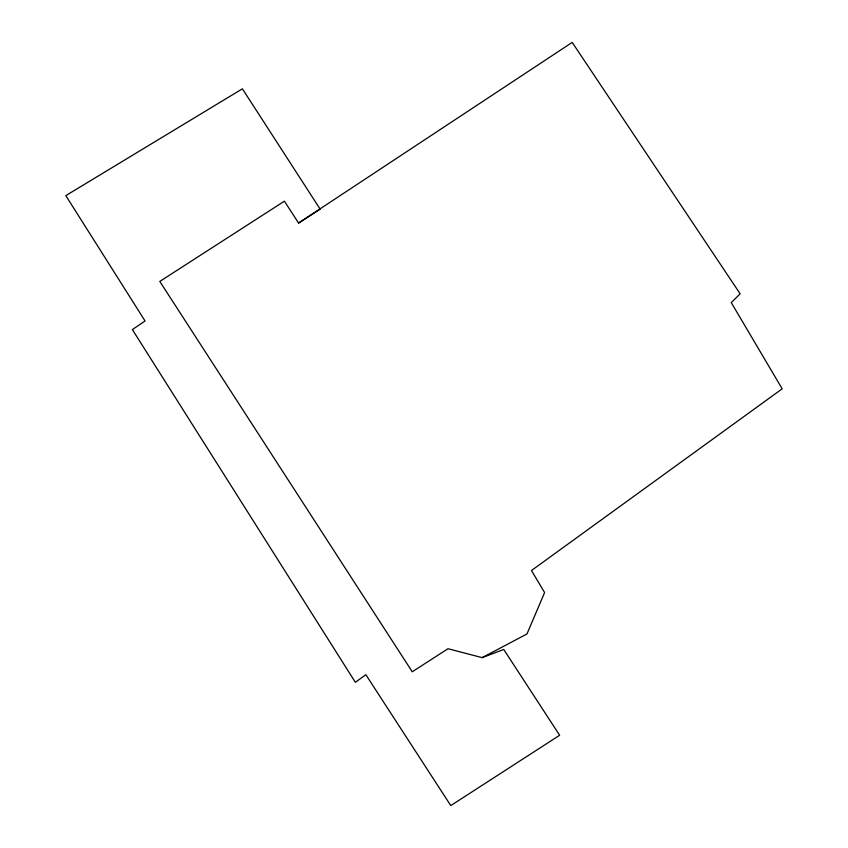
<?xml version="1.0" encoding="UTF-8"?>
<svg xmlns="http://www.w3.org/2000/svg" width="848" height="848" viewBox="0 0 848 848"><rect width="100%" height="100%" fill="white"/><g stroke="black" fill="none" stroke-linecap="round" stroke-linejoin="round"><path stroke-width="1.27" d="M298.57 223.056L572.188 42.4L740.156 293.832L731.252 302.588L782.185 388.829L531.473 570.513L544.607 592.551L526.958 633.986L482.152 657.635L447.998 648.731L412.255 671.786L159.795 281.43L284.419 201.167L298.57 223.056L320.173 209.191L242.39 88.807L65.815 195.623L145.061 320.979L132.362 329.586L355.344 682.29L365.848 674.701L450.776 805.6L559.638 735.269L503.744 649.462L482.152 657.635"/></g></svg>
